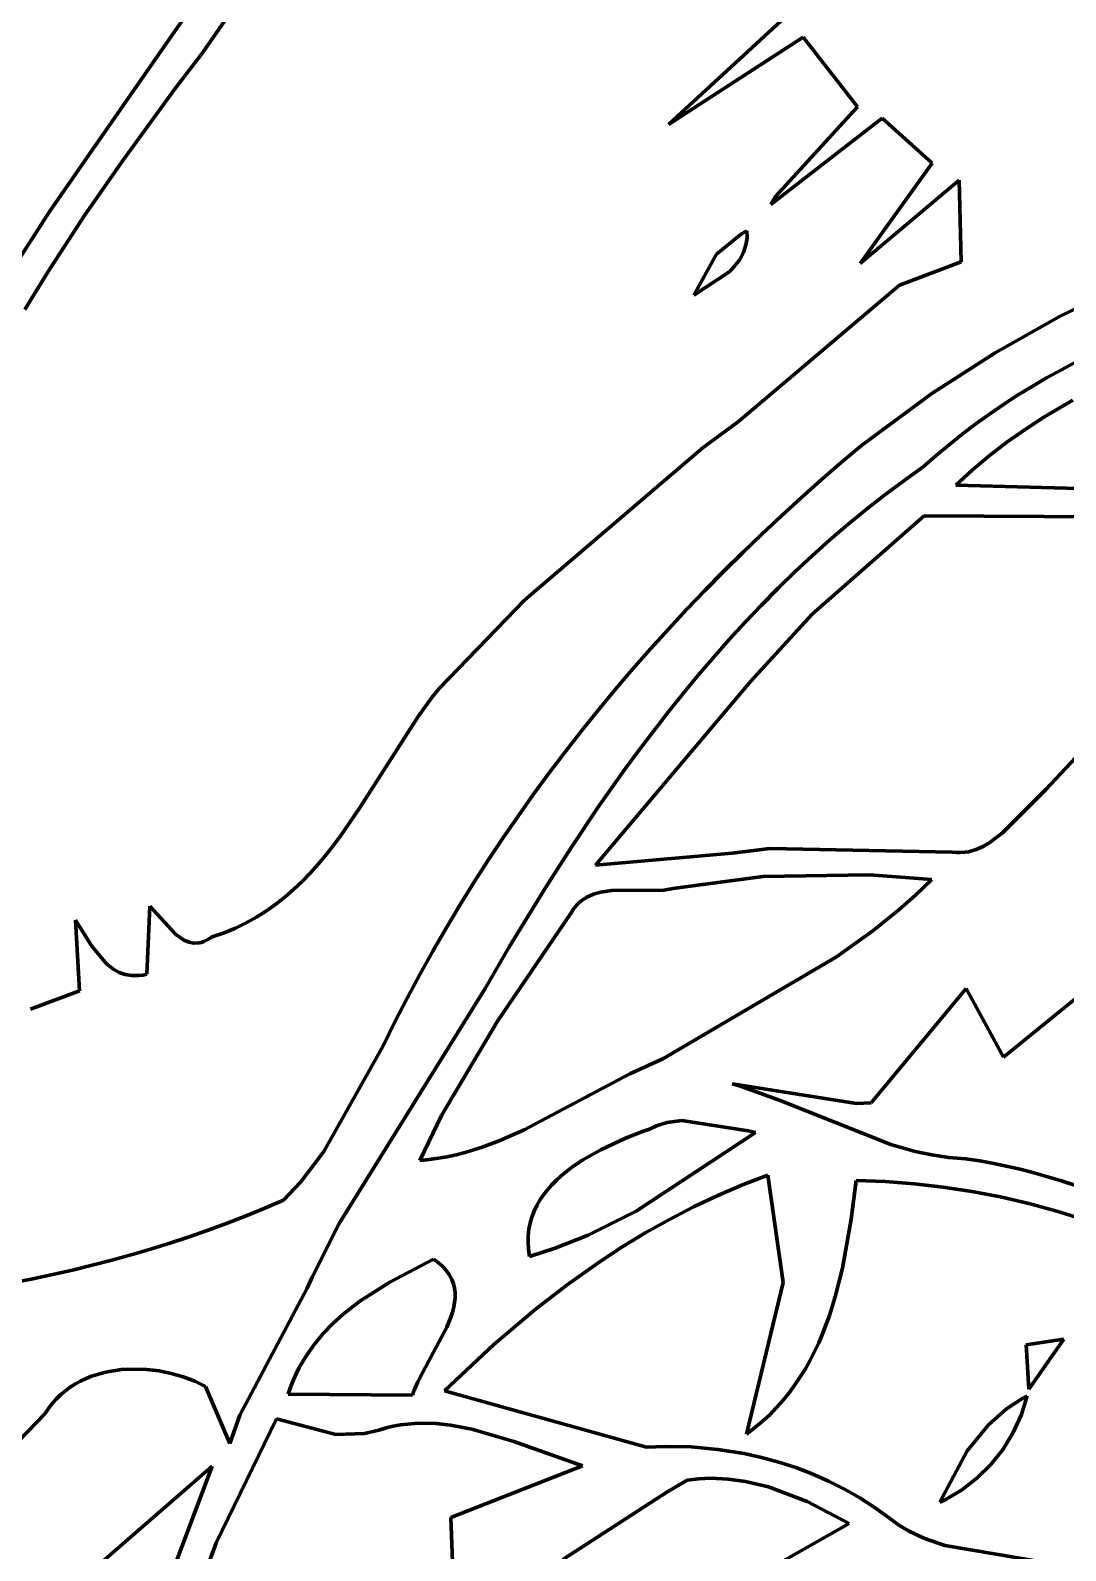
# Model space of a CAD drawing. Header units: millimetres. Extents: x 0 to 12.5, y 0 to 14.6.
# Drawn here: x 6.428 to 7.507, y 9.776 to 11.36 of the extents above; entities that cross this region are included whole.
import ezdxf

# ---------------------------------------------------------------- set-up
doc = ezdxf.new("R2010")
doc.units = ezdxf.units.MM
doc.layers.add('color#131313ff', color=7, linetype='CONTINUOUS', lineweight=100)
doc.layers.add('color#fcfcfcff', color=7, linetype='CONTINUOUS', lineweight=100)

msp = doc.modelspace()

# ---------------------------------------------------------------- linework, layer by layer
at = {"layer": 'color#131313ff'}
for p, q in [((6.5015, 11.249), (6.7065, 11.5437)), ((6.7225, 11.5038), (6.6071, 11.3369)), ((7.093, 11.2623), (7.2151, 11.3745)), ((7.2333, 11.3533), (7.093, 11.2623)), ((7.2902, 11.2808), (7.2333, 11.3533)), ((6.6071, 11.3369), (6.5789, 11.3)), ((6.5789, 11.3), (6.5241, 11.2249)), ((7.3156, 11.269), (7.1997, 11.1788)), ((7.2044, 11.1871), (7.2902, 11.2808)), ((7.3678, 11.2219), (7.3156, 11.269)), ((6.448, 11.172), (6.5015, 11.249)), ((6.5241, 11.2249), (6.4844, 11.1674)), ((7.293, 11.1174), (7.3678, 11.2219)), ((7.3962, 11.2042), (7.293, 11.1174)), ((7.3981, 11.119), (7.3962, 11.2042)), ((7.1997, 11.1788), (7.2044, 11.1871)), ((6.4074, 11.1088), (6.448, 11.172)), ((6.4844, 11.1674), (6.4464, 11.1089)), ((7.1432, 11.1272), (7.1692, 11.1485)), ((7.1692, 11.1485), (7.1748, 11.1515)), ((7.1749, 11.1445), (7.174, 11.1379)), ((7.1748, 11.1515), (7.1749, 11.1445)), ((7.1193, 11.0843), (7.1432, 11.1272)), ((7.1712, 11.1289), (7.1669, 11.1208)), ((7.174, 11.1379), (7.1712, 11.1289)), ((7.1568, 11.1091), (7.1193, 11.0843)), ((7.1669, 11.1208), (7.1568, 11.1091)), ((7.3337, 11.0947), (7.3981, 11.119)), ((6.4464, 11.1089), (6.422, 11.0694)), ((7.166, 10.9527), (7.3337, 11.0947)), ((7.5718, 11.0967), (7.5015, 11.0626)), ((7.5015, 11.0626), (7.4334, 11.0243)), ((7.4334, 11.0243), (7.3677, 10.9819)), ((7.5026, 11.0067), (7.5181, 11.015)), ((7.472, 10.9893), (7.4872, 10.9982)), ((7.4872, 10.9982), (7.5026, 11.0067)), ((7.457, 10.98), (7.472, 10.9893)), ((7.3677, 10.9819), (7.2942, 10.9277)), ((7.4277, 10.9605), (7.4422, 10.9704)), ((7.4422, 10.9704), (7.457, 10.98)), ((7.5145, 10.9749), (7.4843, 10.9572)), ((7.129, 10.9257), (7.166, 10.9527)), ((7.4134, 10.9502), (7.4277, 10.9605)), ((7.4843, 10.9572), (7.4648, 10.9445)), ((7.3855, 10.9285), (7.3993, 10.9396)), ((7.3993, 10.9396), (7.4134, 10.9502)), ((7.4648, 10.9445), (7.4458, 10.931)), ((6.9432, 10.7668), (7.129, 10.9257)), ((7.2942, 10.9277), (7.273, 10.9098)), ((7.3719, 10.9171), (7.3855, 10.9285)), ((7.4458, 10.931), (7.4274, 10.9168)), ((7.273, 10.9098), (7.252, 10.8916)), ((7.3383, 10.891), (7.3586, 10.9053)), ((7.3586, 10.9053), (7.3719, 10.9171)), ((7.4274, 10.9168), (7.4096, 10.9018)), ((7.252, 10.8916), (7.2313, 10.8731)), ((7.3185, 10.8762), (7.3383, 10.891)), ((7.4096, 10.9018), (7.3924, 10.8862)), ((7.2313, 10.8731), (7.2107, 10.8544)), ((7.299, 10.861), (7.3185, 10.8762)), ((7.3924, 10.8862), (7.6697, 10.8788)), ((7.2799, 10.8453), (7.299, 10.861)), ((7.2107, 10.8544), (7.1904, 10.8354)), ((7.3594, 10.8545), (7.2428, 10.752)), ((7.2612, 10.8293), (7.2799, 10.8453)), ((7.5798, 10.8529), (7.3594, 10.8545)), ((7.1904, 10.8354), (7.1704, 10.8161)), ((7.2429, 10.8128), (7.2612, 10.8293)), ((7.1704, 10.8161), (7.1506, 10.7965)), ((7.2249, 10.796), (7.2429, 10.8128)), ((7.1506, 10.7965), (7.1311, 10.7767)), ((7.2072, 10.7788), (7.2249, 10.796)), ((7.1311, 10.7767), (7.1119, 10.7566)), ((7.1899, 10.7613), (7.2072, 10.7788)), ((6.8538, 10.6744), (6.9432, 10.7668)), ((7.173, 10.7435), (7.1899, 10.7613)), ((7.1119, 10.7566), (7.093, 10.7362)), ((7.2428, 10.752), (7.1788, 10.6819)), ((7.093, 10.7362), (7.0743, 10.7156)), ((7.1563, 10.7253), (7.173, 10.7435)), ((7.0743, 10.7156), (7.0559, 10.6947)), ((7.14, 10.7068), (7.1563, 10.7253)), ((7.1239, 10.6881), (7.14, 10.7068)), ((7.1788, 10.6819), (7.0169, 10.4901)), ((7.0559, 10.6947), (7.0379, 10.6736)), ((7.1082, 10.6691), (7.1239, 10.6881)), ((6.8464, 10.6649), (6.8538, 10.6744)), ((7.0379, 10.6736), (7.0201, 10.6522)), ((7.0927, 10.6498), (7.1082, 10.6691)), ((6.8321, 10.6451), (6.8464, 10.6649)), ((7.0201, 10.6522), (7.0027, 10.6305)), ((7.0776, 10.6303), (7.0927, 10.6498)), ((6.7717, 10.5506), (6.8321, 10.6451)), ((7.0027, 10.6305), (6.9856, 10.6086)), ((7.0627, 10.6106), (7.0776, 10.6303)), ((6.9856, 10.6086), (6.9688, 10.5865)), ((7.048, 10.5906), (7.0627, 10.6106)), ((7.4863, 10.5692), (7.523, 10.6079)), ((6.9688, 10.5865), (6.9523, 10.5641)), ((7.0195, 10.5502), (7.048, 10.5906)), ((6.9523, 10.5641), (6.9362, 10.5414)), ((7.4412, 10.524), (7.4863, 10.5692)), ((6.7506, 10.5199), (6.7717, 10.5506)), ((6.9362, 10.5414), (6.9205, 10.5185)), ((6.9919, 10.509), (7.0195, 10.5502)), ((7.4281, 10.5137), (7.4412, 10.524)), ((6.7356, 10.5004), (6.7432, 10.5101)), ((6.7432, 10.5101), (6.7506, 10.5199)), ((6.9205, 10.5185), (6.9051, 10.4954)), ((6.9652, 10.4674), (6.9919, 10.509)), ((7.1593, 10.5028), (7.1987, 10.5075)), ((7.1987, 10.5075), (7.3887, 10.5036)), ((7.4137, 10.5064), (7.4211, 10.5096)), ((7.4211, 10.5096), (7.4281, 10.5137)), ((6.7196, 10.482), (6.7277, 10.4911)), ((6.7277, 10.4911), (6.7356, 10.5004)), ((6.9051, 10.4954), (6.89, 10.472)), ((7.0169, 10.4901), (7.1593, 10.5028)), ((7.3887, 10.5036), (7.3932, 10.5033)), ((7.3932, 10.5033), (7.3976, 10.5033)), ((7.3976, 10.5033), (7.4018, 10.5036)), ((7.4018, 10.5036), (7.4059, 10.5042)), ((7.4059, 10.5042), (7.4137, 10.5064)), ((6.7112, 10.4733), (6.7196, 10.482)), ((7.1917, 10.4783), (7.0999, 10.4661)), ((7.3026, 10.4802), (7.1917, 10.4783)), ((7.3674, 10.4753), (7.3026, 10.4802)), ((7.3506, 10.459), (7.3674, 10.4753)), ((6.6933, 10.4571), (6.7024, 10.465)), ((6.7024, 10.465), (6.7112, 10.4733)), ((6.89, 10.472), (6.8754, 10.4484)), ((6.9267, 10.4042), (6.9652, 10.4674)), ((7.0149, 10.46), (7.0079, 10.4569)), ((7.0222, 10.462), (7.0149, 10.46)), ((7.034, 10.4637), (7.0222, 10.462)), ((7.0882, 10.464), (7.034, 10.4637)), ((7.0999, 10.4661), (7.0882, 10.464)), ((6.5491, 10.3764), (6.5523, 10.4475)), ((6.5523, 10.4475), (6.5795, 10.4179)), ((6.6739, 10.4426), (6.6838, 10.4496)), ((6.6838, 10.4496), (6.6933, 10.4571)), ((6.8754, 10.4484), (6.8611, 10.4246)), ((6.9958, 10.4468), (6.9932, 10.4434)), ((6.9986, 10.4499), (6.9958, 10.4468)), ((7.0016, 10.4525), (6.9986, 10.4499)), ((7.0047, 10.4549), (7.0016, 10.4525)), ((7.0079, 10.4569), (7.0047, 10.4549)), ((7.3061, 10.4216), (7.3333, 10.4435)), ((7.3333, 10.4435), (7.3506, 10.459)), ((6.479, 10.3591), (6.4749, 10.4328)), ((6.4749, 10.4328), (6.4918, 10.4059)), ((6.6415, 10.4246), (6.6528, 10.43)), ((6.6528, 10.43), (6.6636, 10.436)), ((6.6636, 10.436), (6.6739, 10.4426)), ((6.9908, 10.4396), (6.9147, 10.3277)), ((6.9932, 10.4434), (6.9908, 10.4396)), ((6.5795, 10.4179), (6.5885, 10.4118)), ((6.5885, 10.4118), (6.5932, 10.4099)), ((6.6087, 10.4107), (6.6115, 10.4119)), ((6.6115, 10.4119), (6.6144, 10.4136)), ((6.6144, 10.4136), (6.6173, 10.4156)), ((6.6173, 10.4156), (6.6297, 10.4198)), ((6.6297, 10.4198), (6.6415, 10.4246)), ((6.8611, 10.4246), (6.8472, 10.4005)), ((7.2683, 10.3946), (7.3061, 10.4216)), ((6.4918, 10.4059), (6.507, 10.3873)), ((6.5932, 10.4099), (6.5981, 10.409)), ((6.5981, 10.409), (6.6033, 10.4092)), ((6.6033, 10.4092), (6.606, 10.4097)), ((6.606, 10.4097), (6.6087, 10.4107)), ((6.8472, 10.4005), (6.8337, 10.3762)), ((6.9019, 10.3617), (6.9267, 10.4042)), ((6.507, 10.3873), (6.5148, 10.3814)), ((6.5148, 10.3814), (6.5205, 10.3784)), ((7.0872, 10.2884), (7.2683, 10.3946)), ((6.5205, 10.3784), (6.5267, 10.3762)), ((6.5267, 10.3762), (6.5335, 10.3751)), ((6.5335, 10.3751), (6.5372, 10.375)), ((6.5372, 10.375), (6.541, 10.3751)), ((6.541, 10.3751), (6.545, 10.3756)), ((6.545, 10.3756), (6.5491, 10.3764)), ((6.8337, 10.3762), (6.8206, 10.3517)), ((6.4278, 10.34), (6.479, 10.3591)), ((6.7497, 10.1167), (6.9019, 10.3617)), ((6.8206, 10.3517), (6.8079, 10.3269)), ((7.4032, 10.3617), (7.3043, 10.2425)), ((7.4421, 10.2902), (7.4032, 10.3617)), ((7.5279, 10.3597), (7.4421, 10.2902)), ((6.8079, 10.3269), (6.7956, 10.3019)), ((6.9147, 10.3277), (6.8563, 10.2293)), ((6.7956, 10.3019), (6.7337, 10.1916)), ((7.0527, 10.2725), (7.0872, 10.2884)), ((6.9427, 10.2143), (7.0527, 10.2725)), ((7.289, 10.2418), (7.1595, 10.2624)), ((7.1595, 10.2624), (7.168, 10.2599)), ((7.168, 10.2599), (7.2096, 10.2448)), ((7.2096, 10.2448), (7.3247, 10.1989)), ((7.3043, 10.2425), (7.289, 10.2418)), ((6.8563, 10.2293), (6.8339, 10.1823)), ((7.0918, 10.2219), (7.0806, 10.2184)), ((7.107, 10.2239), (7.0918, 10.2219)), ((7.1761, 10.2131), (7.107, 10.2239)), ((6.9166, 10.2028), (6.9427, 10.2143)), ((7.0671, 10.2128), (7.0482, 10.2055)), ((7.0593, 10.1296), (7.1837, 10.2116)), ((7.0731, 10.215), (7.0671, 10.2128)), ((7.0806, 10.2184), (7.0731, 10.215)), ((7.1837, 10.2116), (7.1761, 10.2131)), ((6.7337, 10.1916), (6.7099, 10.1601)), ((6.8717, 10.1883), (6.8809, 10.1906)), ((6.8809, 10.1906), (6.8989, 10.1962)), ((6.8989, 10.1962), (6.9166, 10.2028)), ((7.0225, 10.1936), (7.0037, 10.1829)), ((7.0482, 10.2055), (7.0225, 10.1936)), ((7.3247, 10.1989), (7.3501, 10.1918)), ((7.3501, 10.1918), (7.3674, 10.1882)), ((6.8339, 10.1823), (6.8436, 10.1832)), ((6.8436, 10.1832), (6.8531, 10.1846)), ((6.8531, 10.1846), (6.8624, 10.1863)), ((6.8624, 10.1863), (6.8717, 10.1883)), ((6.9919, 10.1749), (6.981, 10.1662)), ((7.0037, 10.1829), (6.9919, 10.1749)), ((7.3674, 10.1882), (7.3849, 10.1856)), ((7.3849, 10.1856), (7.3938, 10.1848)), ((7.3938, 10.1848), (7.4028, 10.1842)), ((7.4028, 10.1842), (7.4175, 10.1819)), ((7.4175, 10.1819), (7.4322, 10.1792)), ((7.4322, 10.1792), (7.4467, 10.1762)), ((7.4467, 10.1762), (7.461, 10.1728)), ((6.7099, 10.1601), (6.6917, 10.1411)), ((6.976, 10.1616), (6.9712, 10.1567)), ((6.981, 10.1662), (6.976, 10.1616)), ((7.1967, 10.1671), (7.1703, 10.157)), ((7.2124, 10.0551), (7.1967, 10.1671)), ((7.2887, 10.1615), (7.2836, 10.1211)), ((7.319, 10.1604), (7.2887, 10.1615)), ((7.3492, 10.1581), (7.319, 10.1604)), ((7.461, 10.1728), (7.4753, 10.1692)), ((7.4753, 10.1692), (7.5036, 10.1609)), ((7.5036, 10.1609), (7.5316, 10.1516)), ((6.9627, 10.1465), (6.959, 10.141)), ((6.9668, 10.1517), (6.9627, 10.1465)), ((6.9712, 10.1567), (6.9668, 10.1517)), ((7.1444, 10.1459), (7.119, 10.1339)), ((7.1703, 10.157), (7.1444, 10.1459)), ((7.3793, 10.1546), (7.3492, 10.1581)), ((7.4093, 10.15), (7.3793, 10.1546)), ((7.4391, 10.1443), (7.4093, 10.15)), ((7.4686, 10.1374), (7.4391, 10.1443)), ((6.6722, 10.1327), (6.6527, 10.1246)), ((6.6917, 10.1411), (6.6722, 10.1327)), ((6.9529, 10.1295), (6.9506, 10.1234)), ((6.9557, 10.1354), (6.9529, 10.1295)), ((6.959, 10.141), (6.9557, 10.1354)), ((7.0094, 10.1046), (7.0593, 10.1296)), ((7.119, 10.1339), (7.094, 10.1209)), ((7.4979, 10.1294), (7.4686, 10.1374)), ((7.5269, 10.1203), (7.4979, 10.1294)), ((6.633, 10.117), (6.6132, 10.1097)), ((6.6527, 10.1246), (6.633, 10.117)), ((6.7215, 10.0607), (6.7497, 10.1167)), ((6.9487, 10.1171), (6.9474, 10.1106)), ((6.9506, 10.1234), (6.9487, 10.1171)), ((7.094, 10.1209), (7.0695, 10.1071)), ((7.2836, 10.1211), (7.2745, 10.0702)), ((6.5733, 10.0961), (6.5532, 10.0899)), ((6.5933, 10.1027), (6.5733, 10.0961)), ((6.6132, 10.1097), (6.5933, 10.1027)), ((6.9467, 10.1038), (6.9466, 10.0968)), ((6.9466, 10.0968), (6.9471, 10.0896)), ((6.9474, 10.1106), (6.9467, 10.1038)), ((6.9749, 10.0908), (7.0094, 10.1046)), ((7.0695, 10.1071), (7.0455, 10.0925)), ((6.533, 10.0839), (6.5126, 10.0783)), ((6.5532, 10.0899), (6.533, 10.0839)), ((6.8481, 10.0794), (6.8024, 10.0556)), ((6.8534, 10.0755), (6.8481, 10.0794)), ((6.9471, 10.0896), (6.9482, 10.0821)), ((6.9482, 10.0821), (6.9749, 10.0908)), ((7.0455, 10.0925), (7.0219, 10.0771)), ((6.4717, 10.0681), (6.4305, 10.059)), ((6.4922, 10.0731), (6.4717, 10.0681)), ((6.5126, 10.0783), (6.4922, 10.0731)), ((6.858, 10.0714), (6.8534, 10.0755)), ((6.8617, 10.0672), (6.858, 10.0714)), ((6.8648, 10.0629), (6.8617, 10.0672)), ((7.0219, 10.0771), (6.9874, 10.0527)), ((7.2745, 10.0702), (7.2669, 10.0402)), ((6.4305, 10.059), (6.3891, 10.0511)), ((6.6462, 9.917), (6.7163, 10.0492)), ((6.7163, 10.0492), (6.7215, 10.0607)), ((6.8024, 10.0556), (6.7713, 10.0357)), ((6.8671, 10.0584), (6.8648, 10.0629)), ((6.8688, 10.0538), (6.8671, 10.0584)), ((6.8699, 10.0491), (6.8688, 10.0538)), ((6.8705, 10.0442), (6.8699, 10.0491)), ((6.9874, 10.0527), (6.954, 10.0269)), ((7.1743, 9.897), (7.2124, 10.0551)), ((6.7713, 10.0357), (6.754, 10.0222)), ((6.8691, 10.0293), (6.87, 10.0343)), ((6.87, 10.0343), (6.8705, 10.0393)), ((6.8705, 10.0393), (6.8705, 10.0442)), ((7.2669, 10.0402), (7.2608, 10.0207)), ((6.754, 10.0222), (6.7432, 10.0124)), ((6.862, 10.0085), (6.8662, 10.019)), ((6.8662, 10.019), (6.8678, 10.0241)), ((6.8678, 10.0241), (6.8691, 10.0293)), ((6.954, 10.0269), (6.9109, 9.9904)), ((7.2608, 10.0207), (7.2536, 10.0016)), ((6.7332, 10.002), (6.7239, 9.9909)), ((6.7432, 10.0124), (6.7332, 10.002)), ((6.8368, 9.9616), (6.862, 10.0085)), ((7.2536, 10.0016), (7.2496, 9.9923)), ((6.7239, 9.9909), (6.7155, 9.9791)), ((6.9109, 9.9904), (6.8596, 9.9422)), ((7.2496, 9.9923), (7.2453, 9.9831)), ((7.4658, 9.9901), (7.5051, 9.9961)), ((7.4687, 9.944), (7.4658, 9.9901)), ((7.5051, 9.9961), (7.4687, 9.944)), ((6.7117, 9.9728), (6.7081, 9.9664)), ((6.7155, 9.9791), (6.7117, 9.9728)), ((7.2407, 9.9741), (7.2357, 9.9653)), ((7.2453, 9.9831), (7.2407, 9.9741)), ((6.4747, 9.9494), (6.4801, 9.9524)), ((6.4801, 9.9524), (6.4858, 9.9551)), ((6.4858, 9.9551), (6.4917, 9.9574)), ((6.4917, 9.9574), (6.4977, 9.9594)), ((6.4977, 9.9594), (6.5038, 9.9611)), ((6.5038, 9.9611), (6.5101, 9.9625)), ((6.5101, 9.9625), (6.5164, 9.9635)), ((6.5164, 9.9635), (6.5228, 9.9643)), ((6.5228, 9.9643), (6.5358, 9.9649)), ((6.5358, 9.9649), (6.5489, 9.9644)), ((6.5489, 9.9644), (6.5619, 9.9629)), ((6.5619, 9.9629), (6.5747, 9.9603)), ((6.5747, 9.9603), (6.5871, 9.9567)), ((6.5871, 9.9567), (6.5991, 9.9522)), ((6.7018, 9.953), (6.6991, 9.9459)), ((6.7048, 9.9598), (6.7018, 9.953)), ((6.7081, 9.9664), (6.7048, 9.9598)), ((6.8317, 9.9517), (6.8368, 9.9616)), ((7.2304, 9.9567), (7.2248, 9.9484)), ((7.2357, 9.9653), (7.2304, 9.9567)), ((6.4549, 9.9338), (6.4595, 9.9383)), ((6.4595, 9.9383), (6.4643, 9.9423)), ((6.4643, 9.9423), (6.4694, 9.9461)), ((6.4694, 9.9461), (6.4747, 9.9494)), ((6.5991, 9.9522), (6.6104, 9.9468)), ((6.6104, 9.9468), (6.6359, 9.8874)), ((6.6991, 9.9459), (6.6967, 9.9386)), ((6.6967, 9.9386), (6.826, 9.9376)), ((6.826, 9.9376), (6.8276, 9.9422)), ((6.8276, 9.9422), (6.8317, 9.9517)), ((6.8596, 9.9422), (7.0701, 9.8835)), ((7.2188, 9.9402), (7.2124, 9.9323)), ((7.2248, 9.9484), (7.2188, 9.9402)), ((7.467, 9.937), (7.4609, 9.9174)), ((7.4625, 9.9345), (7.467, 9.937)), ((6.443, 9.9182), (6.4466, 9.9238)), ((6.4466, 9.9238), (6.4506, 9.929)), ((6.4506, 9.929), (6.4549, 9.9338)), ((7.2056, 9.9247), (7.1985, 9.9173)), ((7.2124, 9.9323), (7.2056, 9.9247)), ((7.4267, 9.9067), (7.4455, 9.9233)), ((7.4455, 9.9233), (7.4625, 9.9345)), ((6.3543, 9.8268), (6.443, 9.9182)), ((6.6843, 9.9129), (6.6216, 9.7837)), ((6.6359, 9.8874), (6.6462, 9.917)), ((6.7461, 9.8966), (6.6843, 9.9129)), ((6.8061, 9.9053), (6.7986, 9.9035)), ((6.8136, 9.9066), (6.8061, 9.9053)), ((6.8211, 9.9076), (6.8136, 9.9066)), ((6.8286, 9.9082), (6.8211, 9.9076)), ((6.8361, 9.9084), (6.8286, 9.9082)), ((6.851, 9.908), (6.8361, 9.9084)), ((6.8658, 9.9064), (6.851, 9.908)), ((6.888, 9.9023), (6.8658, 9.9064)), ((7.1908, 9.9103), (7.1828, 9.9035)), ((7.1985, 9.9173), (7.1908, 9.9103)), ((7.4045, 9.8795), (7.4267, 9.9067)), ((7.4609, 9.9174), (7.4525, 9.8987)), ((6.7761, 9.8978), (6.7461, 9.8966)), ((6.7911, 9.9013), (6.7761, 9.8978)), ((6.7986, 9.9035), (6.7911, 9.9013)), ((6.9318, 9.8893), (6.888, 9.9023)), ((7.0034, 9.864), (6.9318, 9.8893)), ((7.1828, 9.9035), (7.1743, 9.897)), ((7.4525, 9.8987), (7.4418, 9.8813)), ((7.0701, 9.8835), (7.0887, 9.8842)), ((7.0887, 9.8842), (7.1166, 9.8837)), ((7.1166, 9.8837), (7.1444, 9.8812)), ((7.1444, 9.8812), (7.1719, 9.8768)), ((7.1719, 9.8768), (7.1901, 9.8728)), ((7.3759, 9.8261), (7.4045, 9.8795)), ((7.4418, 9.8813), (7.4291, 9.8654)), ((6.6172, 9.8635), (6.4661, 9.7322)), ((6.5132, 9.5874), (6.6172, 9.8635)), ((6.866, 9.81), (7.0034, 9.864)), ((7.1901, 9.8728), (7.208, 9.8679)), ((7.208, 9.8679), (7.2256, 9.8622)), ((7.2256, 9.8622), (7.2429, 9.8556)), ((7.4291, 9.8654), (7.4145, 9.8511)), ((7.1124, 9.8489), (7.0913, 9.8364)), ((7.1247, 9.8504), (7.1124, 9.8489)), ((7.137, 9.851), (7.1247, 9.8504)), ((7.1553, 9.8502), (7.137, 9.851)), ((7.1734, 9.8477), (7.1553, 9.8502)), ((7.1973, 9.842), (7.1734, 9.8477)), ((7.2377, 9.8267), (7.1973, 9.842)), ((7.2429, 9.8556), (7.2599, 9.8481)), ((7.2599, 9.8481), (7.2765, 9.8397)), ((7.4145, 9.8511), (7.3983, 9.8387)), ((7.0913, 9.8364), (6.9829, 9.7664)), ((7.2812, 9.8038), (7.2377, 9.8267)), ((7.2765, 9.8397), (7.2926, 9.8305)), ((7.2926, 9.8305), (7.3083, 9.8204)), ((7.3806, 9.8283), (7.3759, 9.8261)), ((7.3983, 9.8387), (7.3806, 9.8283)), ((6.8703, 9.7012), (6.866, 9.81)), ((7.3083, 9.8204), (7.3234, 9.8094)), ((7.1268, 9.7164), (7.2812, 9.8038)), ((7.3234, 9.8094), (7.3332, 9.8023)), ((7.3332, 9.8023), (7.3433, 9.7961)), ((7.3433, 9.7961), (7.3591, 9.7885)), ((6.6216, 9.7837), (6.5516, 9.5926)), ((7.3591, 9.7885), (7.3812, 9.7809)), ((7.3812, 9.7809), (7.4862, 9.7631))]:
    msp.add_line(p, q, dxfattribs=at)
at = {"layer": 'color#fcfcfcff'}
for p, q in [((6.7065, 11.5437), (6.5015, 11.249)), ((6.6071, 11.3369), (6.7225, 11.5038)), ((7.2151, 11.3745), (7.093, 11.2623)), ((7.093, 11.2623), (7.2333, 11.3533)), ((7.2333, 11.3533), (7.2902, 11.2808)), ((6.5789, 11.3), (6.6071, 11.3369)), ((6.5241, 11.2249), (6.5789, 11.3)), ((7.1997, 11.1788), (7.3156, 11.269)), ((7.2902, 11.2808), (7.2044, 11.1871)), ((7.3156, 11.269), (7.3678, 11.2219)), ((6.5015, 11.249), (6.448, 11.172)), ((6.4844, 11.1674), (6.5241, 11.2249)), ((7.3678, 11.2219), (7.293, 11.1174)), ((7.293, 11.1174), (7.3962, 11.2042)), ((7.3962, 11.2042), (7.3981, 11.119)), ((7.2044, 11.1871), (7.1997, 11.1788)), ((6.448, 11.172), (6.4074, 11.1088)), ((6.4464, 11.1089), (6.4844, 11.1674)), ((7.1692, 11.1485), (7.1432, 11.1272)), ((7.1748, 11.1515), (7.1692, 11.1485)), ((7.174, 11.1379), (7.1749, 11.1445)), ((7.1749, 11.1445), (7.1748, 11.1515)), ((7.1432, 11.1272), (7.1193, 11.0843)), ((7.1669, 11.1208), (7.1712, 11.1289)), ((7.1712, 11.1289), (7.174, 11.1379)), ((7.1193, 11.0843), (7.1568, 11.1091)), ((7.1568, 11.1091), (7.1669, 11.1208)), ((7.3981, 11.119), (7.3337, 11.0947)), ((6.422, 11.0694), (6.4464, 11.1089)), ((7.3337, 11.0947), (7.166, 10.9527)), ((7.5015, 11.0626), (7.5718, 11.0967)), ((7.4334, 11.0243), (7.5015, 11.0626)), ((7.3677, 10.9819), (7.4334, 11.0243)), ((7.5181, 11.015), (7.5026, 11.0067)), ((7.4872, 10.9982), (7.472, 10.9893)), ((7.5026, 11.0067), (7.4872, 10.9982)), ((7.472, 10.9893), (7.457, 10.98)), ((7.2942, 10.9277), (7.3677, 10.9819)), ((7.4422, 10.9704), (7.4277, 10.9605)), ((7.457, 10.98), (7.4422, 10.9704)), ((7.4843, 10.9572), (7.5145, 10.9749)), ((7.166, 10.9527), (7.129, 10.9257)), ((7.4277, 10.9605), (7.4134, 10.9502)), ((7.4648, 10.9445), (7.4843, 10.9572)), ((7.3993, 10.9396), (7.3855, 10.9285)), ((7.4134, 10.9502), (7.3993, 10.9396)), ((7.4458, 10.931), (7.4648, 10.9445)), ((7.129, 10.9257), (6.9432, 10.7668)), ((7.273, 10.9098), (7.2942, 10.9277)), ((7.3855, 10.9285), (7.3719, 10.9171)), ((7.4274, 10.9168), (7.4458, 10.931)), ((7.252, 10.8916), (7.273, 10.9098)), ((7.3586, 10.9053), (7.3383, 10.891)), ((7.3719, 10.9171), (7.3586, 10.9053)), ((7.4096, 10.9018), (7.4274, 10.9168)), ((7.2313, 10.8731), (7.252, 10.8916)), ((7.3383, 10.891), (7.3185, 10.8762)), ((7.3924, 10.8862), (7.4096, 10.9018)), ((7.2107, 10.8544), (7.2313, 10.8731)), ((7.3185, 10.8762), (7.299, 10.861)), ((7.6697, 10.8788), (7.3924, 10.8862)), ((7.299, 10.861), (7.2799, 10.8453)), ((7.1904, 10.8354), (7.2107, 10.8544)), ((7.2428, 10.752), (7.3594, 10.8545)), ((7.2799, 10.8453), (7.2612, 10.8293)), ((7.3594, 10.8545), (7.5798, 10.8529)), ((7.1704, 10.8161), (7.1904, 10.8354)), ((7.2612, 10.8293), (7.2429, 10.8128)), ((7.1506, 10.7965), (7.1704, 10.8161)), ((7.2429, 10.8128), (7.2249, 10.796)), ((7.1311, 10.7767), (7.1506, 10.7965)), ((7.2249, 10.796), (7.2072, 10.7788)), ((7.1119, 10.7566), (7.1311, 10.7767)), ((7.2072, 10.7788), (7.1899, 10.7613)), ((6.9432, 10.7668), (6.8538, 10.6744)), ((7.1899, 10.7613), (7.173, 10.7435)), ((7.093, 10.7362), (7.1119, 10.7566)), ((7.1788, 10.6819), (7.2428, 10.752)), ((7.0743, 10.7156), (7.093, 10.7362)), ((7.173, 10.7435), (7.1563, 10.7253)), ((7.0559, 10.6947), (7.0743, 10.7156)), ((7.1563, 10.7253), (7.14, 10.7068)), ((7.14, 10.7068), (7.1239, 10.6881)), ((7.0169, 10.4901), (7.1788, 10.6819)), ((7.0379, 10.6736), (7.0559, 10.6947)), ((7.1239, 10.6881), (7.1082, 10.6691)), ((6.8538, 10.6744), (6.8464, 10.6649)), ((7.0201, 10.6522), (7.0379, 10.6736)), ((7.1082, 10.6691), (7.0927, 10.6498)), ((6.8464, 10.6649), (6.8321, 10.6451)), ((7.0027, 10.6305), (7.0201, 10.6522)), ((7.0927, 10.6498), (7.0776, 10.6303)), ((6.8321, 10.6451), (6.7717, 10.5506)), ((6.9856, 10.6086), (7.0027, 10.6305)), ((7.0776, 10.6303), (7.0627, 10.6106)), ((6.9688, 10.5865), (6.9856, 10.6086)), ((7.0627, 10.6106), (7.048, 10.5906)), ((7.523, 10.6079), (7.4863, 10.5692)), ((6.9523, 10.5641), (6.9688, 10.5865)), ((7.048, 10.5906), (7.0195, 10.5502)), ((6.9362, 10.5414), (6.9523, 10.5641)), ((7.4863, 10.5692), (7.4412, 10.524)), ((6.7717, 10.5506), (6.7506, 10.5199)), ((6.9205, 10.5185), (6.9362, 10.5414)), ((7.0195, 10.5502), (6.9919, 10.509)), ((7.4412, 10.524), (7.4281, 10.5137)), ((6.7432, 10.5101), (6.7356, 10.5004)), ((6.7506, 10.5199), (6.7432, 10.5101)), ((6.9051, 10.4954), (6.9205, 10.5185)), ((6.9919, 10.509), (6.9652, 10.4674)), ((7.1987, 10.5075), (7.1593, 10.5028)), ((7.3887, 10.5036), (7.1987, 10.5075)), ((7.4211, 10.5096), (7.4137, 10.5064)), ((7.4281, 10.5137), (7.4211, 10.5096)), ((6.7277, 10.4911), (6.7196, 10.482)), ((6.7356, 10.5004), (6.7277, 10.4911)), ((6.89, 10.472), (6.9051, 10.4954)), ((7.1593, 10.5028), (7.0169, 10.4901)), ((7.3932, 10.5033), (7.3887, 10.5036)), ((7.3976, 10.5033), (7.3932, 10.5033)), ((7.4018, 10.5036), (7.3976, 10.5033)), ((7.4059, 10.5042), (7.4018, 10.5036)), ((7.4137, 10.5064), (7.4059, 10.5042)), ((6.7196, 10.482), (6.7112, 10.4733)), ((7.0999, 10.4661), (7.1917, 10.4783)), ((7.1917, 10.4783), (7.3026, 10.4802)), ((7.3026, 10.4802), (7.3674, 10.4753)), ((7.3674, 10.4753), (7.3506, 10.459)), ((6.7024, 10.465), (6.6933, 10.4571)), ((6.7112, 10.4733), (6.7024, 10.465)), ((6.8754, 10.4484), (6.89, 10.472)), ((6.9652, 10.4674), (6.9267, 10.4042)), ((7.0079, 10.4569), (7.0149, 10.46)), ((7.0149, 10.46), (7.0222, 10.462)), ((7.0222, 10.462), (7.034, 10.4637)), ((7.034, 10.4637), (7.0882, 10.464)), ((7.0882, 10.464), (7.0999, 10.4661)), ((6.5523, 10.4475), (6.5491, 10.3764)), ((6.5795, 10.4179), (6.5523, 10.4475)), ((6.6838, 10.4496), (6.6739, 10.4426)), ((6.6933, 10.4571), (6.6838, 10.4496)), ((6.8611, 10.4246), (6.8754, 10.4484)), ((6.9932, 10.4434), (6.9958, 10.4468)), ((6.9958, 10.4468), (6.9986, 10.4499)), ((6.9986, 10.4499), (7.0016, 10.4525)), ((7.0016, 10.4525), (7.0047, 10.4549)), ((7.0047, 10.4549), (7.0079, 10.4569)), ((7.3333, 10.4435), (7.3061, 10.4216)), ((7.3506, 10.459), (7.3333, 10.4435)), ((6.4918, 10.4059), (6.4749, 10.4328)), ((6.4749, 10.4328), (6.479, 10.3591)), ((6.6528, 10.43), (6.6415, 10.4246)), ((6.6636, 10.436), (6.6528, 10.43)), ((6.6739, 10.4426), (6.6636, 10.436)), ((6.9147, 10.3277), (6.9908, 10.4396)), ((6.9908, 10.4396), (6.9932, 10.4434)), ((6.5885, 10.4118), (6.5795, 10.4179)), ((6.5932, 10.4099), (6.5885, 10.4118)), ((6.6115, 10.4119), (6.6087, 10.4107)), ((6.6144, 10.4136), (6.6115, 10.4119)), ((6.6173, 10.4156), (6.6144, 10.4136)), ((6.6297, 10.4198), (6.6173, 10.4156)), ((6.6415, 10.4246), (6.6297, 10.4198)), ((6.8472, 10.4005), (6.8611, 10.4246)), ((7.3061, 10.4216), (7.2683, 10.3946)), ((6.507, 10.3873), (6.4918, 10.4059)), ((6.5981, 10.409), (6.5932, 10.4099)), ((6.6033, 10.4092), (6.5981, 10.409)), ((6.606, 10.4097), (6.6033, 10.4092)), ((6.6087, 10.4107), (6.606, 10.4097)), ((6.8337, 10.3762), (6.8472, 10.4005)), ((6.9267, 10.4042), (6.9019, 10.3617)), ((6.5148, 10.3814), (6.507, 10.3873)), ((6.5205, 10.3784), (6.5148, 10.3814)), ((7.2683, 10.3946), (7.0872, 10.2884)), ((6.5267, 10.3762), (6.5205, 10.3784)), ((6.5335, 10.3751), (6.5267, 10.3762)), ((6.5372, 10.375), (6.5335, 10.3751)), ((6.541, 10.3751), (6.5372, 10.375)), ((6.545, 10.3756), (6.541, 10.3751)), ((6.5491, 10.3764), (6.545, 10.3756)), ((6.8206, 10.3517), (6.8337, 10.3762)), ((6.479, 10.3591), (6.4278, 10.34)), ((6.9019, 10.3617), (6.7497, 10.1167)), ((6.8079, 10.3269), (6.8206, 10.3517)), ((7.3043, 10.2425), (7.4032, 10.3617)), ((7.4032, 10.3617), (7.4421, 10.2902)), ((7.4421, 10.2902), (7.5279, 10.3597)), ((6.7956, 10.3019), (6.8079, 10.3269)), ((6.8563, 10.2293), (6.9147, 10.3277)), ((6.7337, 10.1916), (6.7956, 10.3019)), ((7.0872, 10.2884), (7.0527, 10.2725)), ((7.0527, 10.2725), (6.9427, 10.2143)), ((7.168, 10.2599), (7.1595, 10.2624)), ((7.1595, 10.2624), (7.289, 10.2418)), ((7.2096, 10.2448), (7.168, 10.2599)), ((7.3247, 10.1989), (7.2096, 10.2448)), ((7.289, 10.2418), (7.3043, 10.2425)), ((6.8339, 10.1823), (6.8563, 10.2293)), ((7.0806, 10.2184), (7.0918, 10.2219)), ((7.0918, 10.2219), (7.107, 10.2239)), ((7.107, 10.2239), (7.1761, 10.2131)), ((6.9427, 10.2143), (6.9166, 10.2028)), ((7.0482, 10.2055), (7.0671, 10.2128)), ((7.1837, 10.2116), (7.0593, 10.1296)), ((7.0671, 10.2128), (7.0731, 10.215)), ((7.0731, 10.215), (7.0806, 10.2184)), ((7.1761, 10.2131), (7.1837, 10.2116)), ((6.7099, 10.1601), (6.7337, 10.1916)), ((6.8809, 10.1906), (6.8717, 10.1883)), ((6.8989, 10.1962), (6.8809, 10.1906)), ((6.9166, 10.2028), (6.8989, 10.1962)), ((7.0037, 10.1829), (7.0225, 10.1936)), ((7.0225, 10.1936), (7.0482, 10.2055)), ((7.3501, 10.1918), (7.3247, 10.1989)), ((7.3674, 10.1882), (7.3501, 10.1918)), ((6.8436, 10.1832), (6.8339, 10.1823)), ((6.8531, 10.1846), (6.8436, 10.1832)), ((6.8624, 10.1863), (6.8531, 10.1846)), ((6.8717, 10.1883), (6.8624, 10.1863)), ((6.981, 10.1662), (6.9919, 10.1749)), ((6.9919, 10.1749), (7.0037, 10.1829)), ((7.3849, 10.1856), (7.3674, 10.1882)), ((7.3938, 10.1848), (7.3849, 10.1856)), ((7.4028, 10.1842), (7.3938, 10.1848)), ((7.4175, 10.1819), (7.4028, 10.1842)), ((7.4322, 10.1792), (7.4175, 10.1819)), ((7.4467, 10.1762), (7.4322, 10.1792)), ((7.461, 10.1728), (7.4467, 10.1762)), ((6.6917, 10.1411), (6.7099, 10.1601)), ((6.9712, 10.1567), (6.976, 10.1616)), ((6.976, 10.1616), (6.981, 10.1662)), ((7.1703, 10.157), (7.1967, 10.1671)), ((7.1967, 10.1671), (7.2124, 10.0551)), ((7.2836, 10.1211), (7.2887, 10.1615)), ((7.2887, 10.1615), (7.319, 10.1604)), ((7.319, 10.1604), (7.3492, 10.1581)), ((7.4753, 10.1692), (7.461, 10.1728)), ((7.5036, 10.1609), (7.4753, 10.1692)), ((7.5316, 10.1516), (7.5036, 10.1609)), ((6.959, 10.141), (6.9627, 10.1465)), ((6.9627, 10.1465), (6.9668, 10.1517)), ((6.9668, 10.1517), (6.9712, 10.1567)), ((7.119, 10.1339), (7.1444, 10.1459)), ((7.1444, 10.1459), (7.1703, 10.157)), ((7.3492, 10.1581), (7.3793, 10.1546)), ((7.3793, 10.1546), (7.4093, 10.15)), ((7.4093, 10.15), (7.4391, 10.1443)), ((7.4391, 10.1443), (7.4686, 10.1374)), ((6.6527, 10.1246), (6.6722, 10.1327)), ((6.6722, 10.1327), (6.6917, 10.1411)), ((6.9506, 10.1234), (6.9529, 10.1295)), ((6.9529, 10.1295), (6.9557, 10.1354)), ((6.9557, 10.1354), (6.959, 10.141)), ((7.0593, 10.1296), (7.0094, 10.1046)), ((7.094, 10.1209), (7.119, 10.1339)), ((7.4686, 10.1374), (7.4979, 10.1294)), ((7.4979, 10.1294), (7.5269, 10.1203)), ((6.6132, 10.1097), (6.633, 10.117)), ((6.633, 10.117), (6.6527, 10.1246)), ((6.7497, 10.1167), (6.7215, 10.0607)), ((6.9474, 10.1106), (6.9487, 10.1171)), ((6.9487, 10.1171), (6.9506, 10.1234)), ((7.0695, 10.1071), (7.094, 10.1209)), ((7.2745, 10.0702), (7.2836, 10.1211)), ((6.5532, 10.0899), (6.5733, 10.0961)), ((6.5733, 10.0961), (6.5933, 10.1027)), ((6.5933, 10.1027), (6.6132, 10.1097)), ((6.9466, 10.0968), (6.9467, 10.1038)), ((6.9471, 10.0896), (6.9466, 10.0968)), ((6.9467, 10.1038), (6.9474, 10.1106)), ((7.0094, 10.1046), (6.9749, 10.0908)), ((7.0455, 10.0925), (7.0695, 10.1071)), ((6.5126, 10.0783), (6.533, 10.0839)), ((6.533, 10.0839), (6.5532, 10.0899)), ((6.8024, 10.0556), (6.8481, 10.0794)), ((6.8481, 10.0794), (6.8534, 10.0755)), ((6.9482, 10.0821), (6.9471, 10.0896)), ((6.9749, 10.0908), (6.9482, 10.0821)), ((7.0219, 10.0771), (7.0455, 10.0925)), ((6.4305, 10.059), (6.4717, 10.0681)), ((6.4717, 10.0681), (6.4922, 10.0731)), ((6.4922, 10.0731), (6.5126, 10.0783)), ((6.8534, 10.0755), (6.858, 10.0714)), ((6.858, 10.0714), (6.8617, 10.0672)), ((6.8617, 10.0672), (6.8648, 10.0629)), ((6.9874, 10.0527), (7.0219, 10.0771)), ((7.2669, 10.0402), (7.2745, 10.0702)), ((6.3891, 10.0511), (6.4305, 10.059)), ((6.7163, 10.0492), (6.6462, 9.917)), ((6.7215, 10.0607), (6.7163, 10.0492)), ((6.7713, 10.0357), (6.8024, 10.0556)), ((6.8648, 10.0629), (6.8671, 10.0584)), ((6.8671, 10.0584), (6.8688, 10.0538)), ((6.8688, 10.0538), (6.8699, 10.0491)), ((6.8699, 10.0491), (6.8705, 10.0442)), ((6.954, 10.0269), (6.9874, 10.0527)), ((7.2124, 10.0551), (7.1743, 9.897)), ((6.754, 10.0222), (6.7713, 10.0357)), ((6.87, 10.0343), (6.8691, 10.0293)), ((6.8705, 10.0393), (6.87, 10.0343)), ((6.8705, 10.0442), (6.8705, 10.0393)), ((7.2608, 10.0207), (7.2669, 10.0402)), ((6.7432, 10.0124), (6.754, 10.0222)), ((6.8662, 10.019), (6.862, 10.0085)), ((6.8678, 10.0241), (6.8662, 10.019)), ((6.8691, 10.0293), (6.8678, 10.0241)), ((6.9109, 9.9904), (6.954, 10.0269)), ((7.2536, 10.0016), (7.2608, 10.0207)), ((6.7239, 9.9909), (6.7332, 10.002)), ((6.7332, 10.002), (6.7432, 10.0124)), ((6.862, 10.0085), (6.8368, 9.9616)), ((7.2496, 9.9923), (7.2536, 10.0016)), ((6.7155, 9.9791), (6.7239, 9.9909)), ((6.8596, 9.9422), (6.9109, 9.9904)), ((7.2453, 9.9831), (7.2496, 9.9923)), ((7.5051, 9.9961), (7.4658, 9.9901)), ((7.4658, 9.9901), (7.4687, 9.944)), ((7.4687, 9.944), (7.5051, 9.9961)), ((6.7081, 9.9664), (6.7117, 9.9728)), ((6.7117, 9.9728), (6.7155, 9.9791)), ((7.2357, 9.9653), (7.2407, 9.9741)), ((7.2407, 9.9741), (7.2453, 9.9831)), ((6.4801, 9.9524), (6.4747, 9.9494)), ((6.4858, 9.9551), (6.4801, 9.9524)), ((6.4917, 9.9574), (6.4858, 9.9551)), ((6.4977, 9.9594), (6.4917, 9.9574)), ((6.5038, 9.9611), (6.4977, 9.9594)), ((6.5101, 9.9625), (6.5038, 9.9611)), ((6.5164, 9.9635), (6.5101, 9.9625)), ((6.5228, 9.9643), (6.5164, 9.9635)), ((6.5358, 9.9649), (6.5228, 9.9643)), ((6.5489, 9.9644), (6.5358, 9.9649)), ((6.5619, 9.9629), (6.5489, 9.9644)), ((6.5747, 9.9603), (6.5619, 9.9629)), ((6.5871, 9.9567), (6.5747, 9.9603)), ((6.5991, 9.9522), (6.5871, 9.9567)), ((6.6991, 9.9459), (6.7018, 9.953)), ((6.7018, 9.953), (6.7048, 9.9598)), ((6.7048, 9.9598), (6.7081, 9.9664)), ((6.8368, 9.9616), (6.8317, 9.9517)), ((7.2248, 9.9484), (7.2304, 9.9567)), ((7.2304, 9.9567), (7.2357, 9.9653)), ((6.4595, 9.9383), (6.4549, 9.9338)), ((6.4643, 9.9423), (6.4595, 9.9383)), ((6.4694, 9.9461), (6.4643, 9.9423)), ((6.4747, 9.9494), (6.4694, 9.9461)), ((6.6104, 9.9468), (6.5991, 9.9522)), ((6.6359, 9.8874), (6.6104, 9.9468)), ((6.6967, 9.9386), (6.6991, 9.9459)), ((6.826, 9.9376), (6.6967, 9.9386)), ((6.8276, 9.9422), (6.826, 9.9376)), ((6.8317, 9.9517), (6.8276, 9.9422)), ((7.0701, 9.8835), (6.8596, 9.9422)), ((7.2124, 9.9323), (7.2188, 9.9402)), ((7.2188, 9.9402), (7.2248, 9.9484)), ((7.4609, 9.9174), (7.467, 9.937)), ((7.467, 9.937), (7.4625, 9.9345)), ((6.4466, 9.9238), (6.443, 9.9182)), ((6.4506, 9.929), (6.4466, 9.9238)), ((6.4549, 9.9338), (6.4506, 9.929)), ((7.1985, 9.9173), (7.2056, 9.9247)), ((7.2056, 9.9247), (7.2124, 9.9323)), ((7.4455, 9.9233), (7.4267, 9.9067)), ((7.4625, 9.9345), (7.4455, 9.9233)), ((6.443, 9.9182), (6.3543, 9.8268)), ((6.6216, 9.7837), (6.6843, 9.9129)), ((6.6462, 9.917), (6.6359, 9.8874)), ((6.6843, 9.9129), (6.7461, 9.8966)), ((6.7986, 9.9035), (6.8061, 9.9053)), ((6.8061, 9.9053), (6.8136, 9.9066)), ((6.8136, 9.9066), (6.8211, 9.9076)), ((6.8211, 9.9076), (6.8286, 9.9082)), ((6.8286, 9.9082), (6.8361, 9.9084)), ((6.8361, 9.9084), (6.851, 9.908)), ((6.851, 9.908), (6.8658, 9.9064)), ((6.8658, 9.9064), (6.888, 9.9023)), ((7.1828, 9.9035), (7.1908, 9.9103)), ((7.1908, 9.9103), (7.1985, 9.9173)), ((7.4267, 9.9067), (7.4045, 9.8795)), ((7.4525, 9.8987), (7.4609, 9.9174)), ((6.7461, 9.8966), (6.7761, 9.8978)), ((6.7761, 9.8978), (6.7911, 9.9013)), ((6.7911, 9.9013), (6.7986, 9.9035)), ((6.888, 9.9023), (6.9318, 9.8893)), ((6.9318, 9.8893), (7.0034, 9.864)), ((7.1743, 9.897), (7.1828, 9.9035)), ((7.4418, 9.8813), (7.4525, 9.8987)), ((7.0887, 9.8842), (7.0701, 9.8835)), ((7.1166, 9.8837), (7.0887, 9.8842)), ((7.1444, 9.8812), (7.1166, 9.8837)), ((7.1719, 9.8768), (7.1444, 9.8812)), ((7.1901, 9.8728), (7.1719, 9.8768)), ((7.4045, 9.8795), (7.3759, 9.8261)), ((7.4291, 9.8654), (7.4418, 9.8813)), ((6.4661, 9.7322), (6.6172, 9.8635)), ((6.6172, 9.8635), (6.5132, 9.5874)), ((7.0034, 9.864), (6.866, 9.81)), ((7.208, 9.8679), (7.1901, 9.8728)), ((7.2256, 9.8622), (7.208, 9.8679)), ((7.2429, 9.8556), (7.2256, 9.8622)), ((7.4145, 9.8511), (7.4291, 9.8654)), ((7.0913, 9.8364), (7.1124, 9.8489)), ((7.1124, 9.8489), (7.1247, 9.8504)), ((7.1247, 9.8504), (7.137, 9.851)), ((7.137, 9.851), (7.1553, 9.8502)), ((7.1553, 9.8502), (7.1734, 9.8477)), ((7.1734, 9.8477), (7.1973, 9.842)), ((7.1973, 9.842), (7.2377, 9.8267)), ((7.2599, 9.8481), (7.2429, 9.8556)), ((7.2765, 9.8397), (7.2599, 9.8481)), ((7.3983, 9.8387), (7.4145, 9.8511)), ((6.9829, 9.7664), (7.0913, 9.8364)), ((7.2377, 9.8267), (7.2812, 9.8038)), ((7.2926, 9.8305), (7.2765, 9.8397)), ((7.3083, 9.8204), (7.2926, 9.8305)), ((7.3759, 9.8261), (7.3806, 9.8283)), ((7.3806, 9.8283), (7.3983, 9.8387)), ((6.866, 9.81), (6.8703, 9.7012)), ((7.3234, 9.8094), (7.3083, 9.8204)), ((7.2812, 9.8038), (7.1268, 9.7164)), ((7.3332, 9.8023), (7.3234, 9.8094)), ((7.3433, 9.7961), (7.3332, 9.8023)), ((7.3591, 9.7885), (7.3433, 9.7961)), ((6.5516, 9.5926), (6.6216, 9.7837)), ((7.3812, 9.7809), (7.3591, 9.7885)), ((7.4862, 9.7631), (7.3812, 9.7809))]:
    msp.add_line(p, q, dxfattribs=at)

doc.saveas('drawing.dxf')
